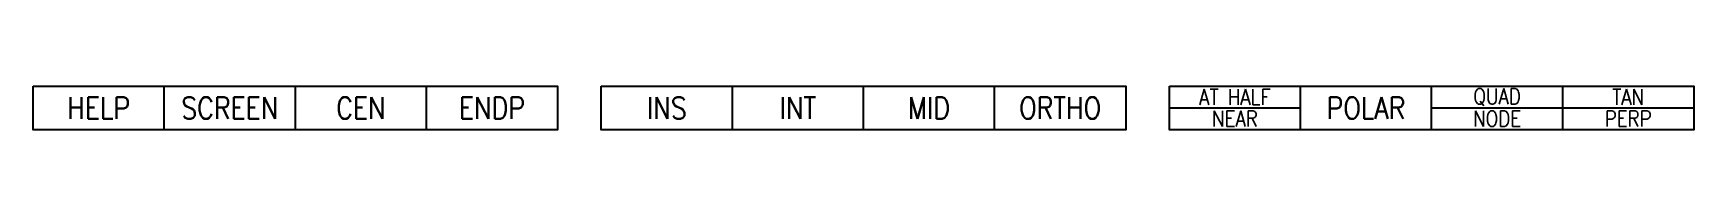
# Model space of a CAD drawing. Extents: x 2.69 to 12.19, y 2.58 to 2.83.
import ezdxf
from ezdxf.enums import TextEntityAlignment as Align

# ---------------------------------------------------------------- set-up
doc = ezdxf.new("R2010")
doc.units = 0
doc.header["$MEASUREMENT"] = 0
doc.styles.add('romss2', font='romans.shx', dxfattribs={"width": 0.85, "oblique": 15})

msp = doc.modelspace()

# ---------------------------------------------------------------- linework, layer by layer
for p, q in [((3.4355, 2.5809), (3.4355, 2.8309)), ((4.1855, 2.5809), (4.1855, 2.8309)), ((4.9355, 2.5809), (4.9355, 2.8309)), ((6.6855, 2.5809), (6.6855, 2.8309)), ((7.4355, 2.5809), (7.4355, 2.8309)), ((8.1855, 2.5809), (8.1855, 2.8309)), ((9.9355, 2.5809), (9.9355, 2.8309)), ((10.6855, 2.5809), (10.6855, 2.8309)), ((11.4355, 2.5809), (11.4355, 2.8309)), ((9.1855, 2.7059), (9.9355, 2.7059)), ((10.6855, 2.7059), (12.1855, 2.7059))]:
    msp.add_line(p, q)
for points in [[(2.6855, 2.8309), (5.6855, 2.8309), (5.6855, 2.5809), (2.6855, 2.5809)], [(5.9355, 2.8309), (8.9355, 2.8309), (8.9355, 2.5809), (5.9355, 2.5809)], [(9.1855, 2.8309), (12.1855, 2.8309), (12.1855, 2.5809), (9.1855, 2.5809)]]:
    msp.add_lwpolyline(points, close=True)

# ---------------------------------------------------------------- texts
at = {"style": 'romss2', "width": 0.85}
for s, height, p in [('HELP', 0.125, (3.0605, 2.7059)), ('SCREEN', 0.125, (3.8105, 2.7059)), ('CEN', 0.125, (4.5605, 2.7059)), ('ENDP', 0.125, (5.3105, 2.7059)), ('INS', 0.125, (6.3105, 2.7059)), ('INT', 0.125, (7.0605, 2.7059)), ('MID', 0.125, (7.8105, 2.7059)), ('ORTHO', 0.125, (8.5605, 2.7059)), ('AT HALF', 0.09, (9.5605, 2.7684)), ('POLAR', 0.125, (10.3105, 2.7059)), ('QUAD', 0.09, (11.0605, 2.7684)), ('TAN', 0.09, (11.8105, 2.7684)), ('NEAR', 0.09, (9.5605, 2.6447)), ('NODE', 0.09, (11.0605, 2.6447)), ('PERP', 0.09, (11.8105, 2.6447))]:
    msp.add_text(s, height=height, dxfattribs=at).set_placement(p, align=Align.MIDDLE)

doc.saveas('drawing.dxf')
